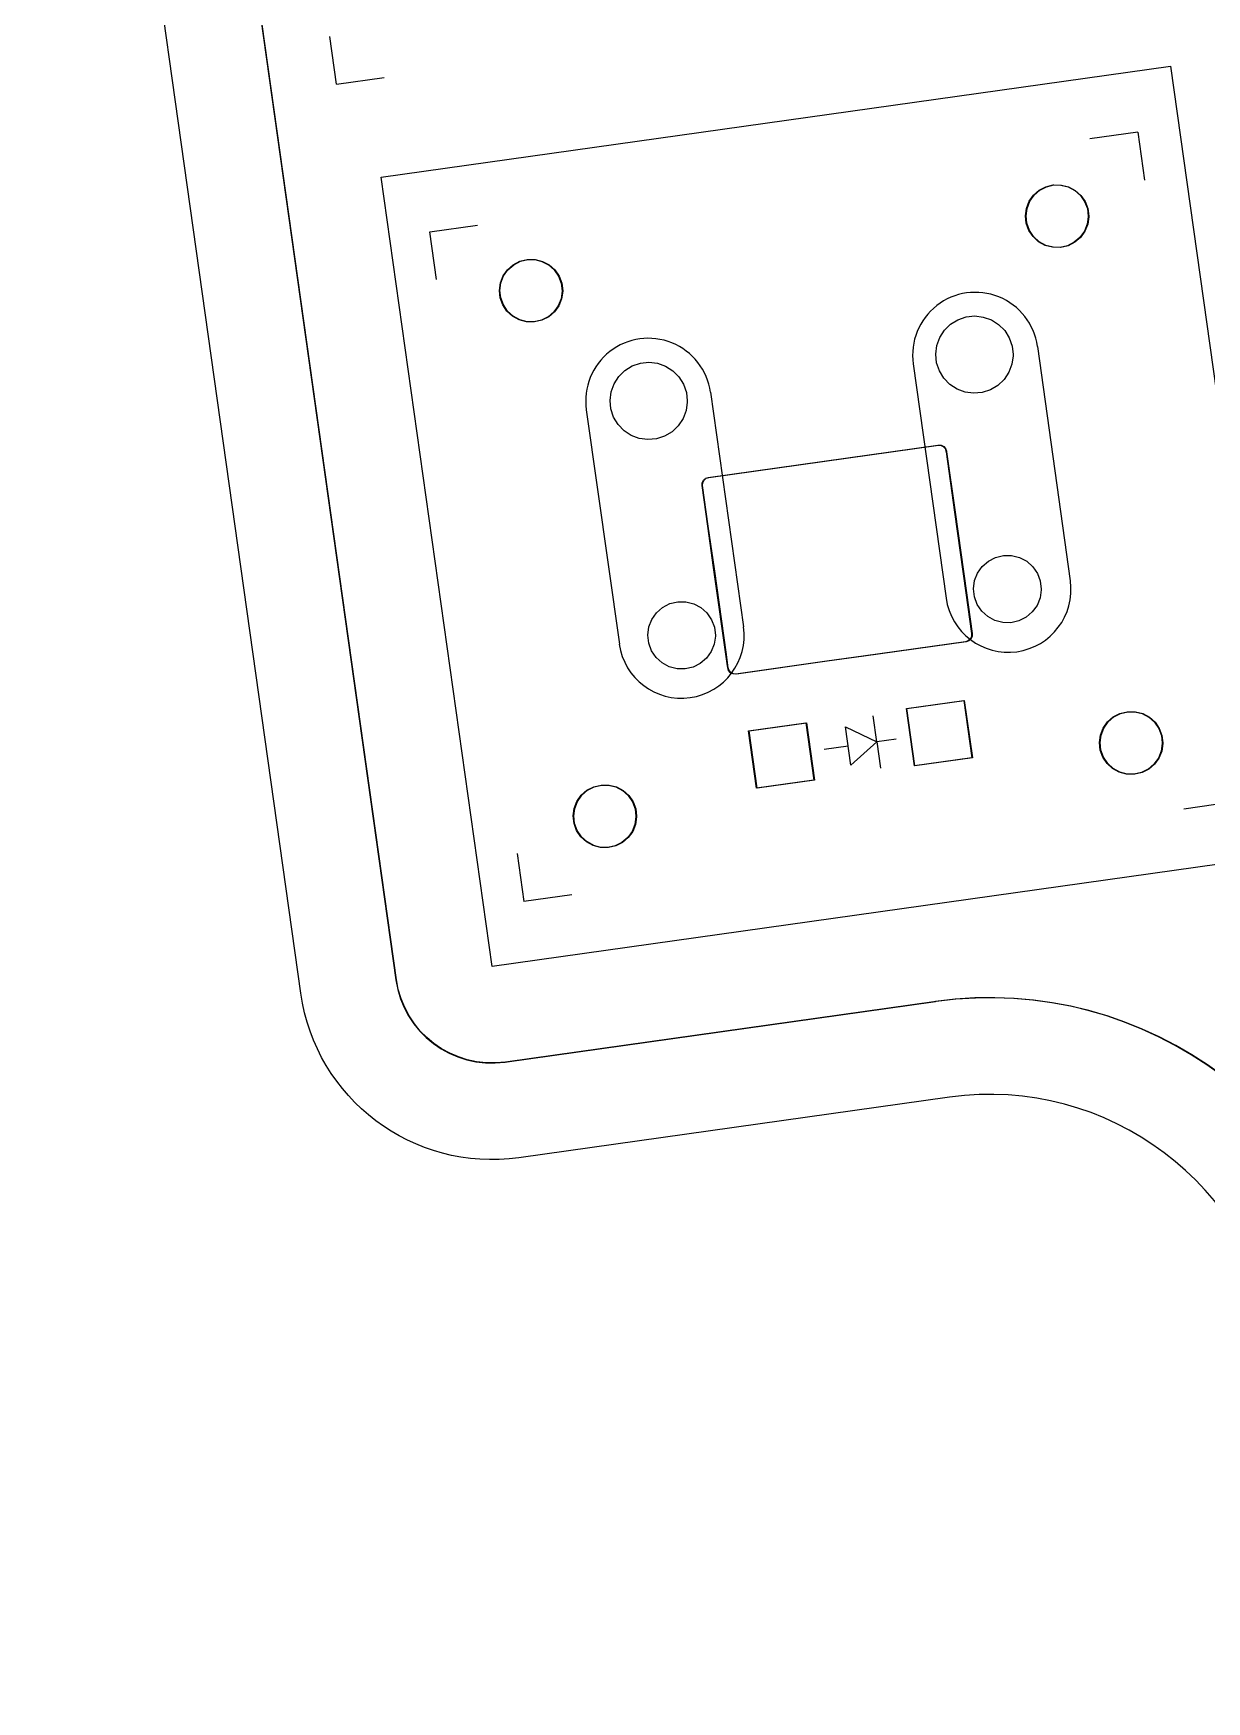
# Model space of a CAD drawing. Header units: inches. Extents: x 5 to 159, y 7 to 116.
# Drawn here: x 5.05 to 29.34, y 29.75 to 64.28 of the extents above; entities that cross this region are included whole.
import ezdxf

# ---------------------------------------------------------------- set-up
doc = ezdxf.new("R2010")
doc.units = ezdxf.units.IN
doc.header["$MEASUREMENT"] = 0
doc.layers.get('0').update_dxf_attribs({"color": 1})
doc.layers.add('KICAD_EXPORT', color=12, linetype='Continuous')
doc.layers.add('OUTLINE_CURVED', color=6, linetype='Continuous')

# ---------------------------------------------------------------- blocks, each defined once
blk = doc.blocks.new('switch')
for p, q in [((79.189, 28.239), (79.191, 23.339)), ((81.787, 28.239), (81.788, 23.34)), ((86.023, 28.239), (86.022, 23.34)), ((88.621, 28.239), (88.619, 23.339))]:
    blk.add_line(p, q)
for centre, start, end in [((80.488, 28.239), 0, 180.0351), ((87.322, 28.239), 359.9649, 180), ((80.489, 23.339), 180.0175, 0.0175), ((87.321, 23.339), 179.9825, 359.9825)]:
    blk.add_arc(centre, 1.299, start, end)

msp = doc.modelspace()

# ---------------------------------------------------------------- linework, layer by layer
at = {"layer": 'KICAD_EXPORT', "linetype": 'Continuous'}
for p, q in [((7.058, 83.808), (12.555, 44.693)), ((11.324, 63.232), (11.185, 64.222)), ((12.252, 61.31), (28.591, 63.606)), ((28.591, 63.606), (30.887, 47.267)), ((11.324, 63.232), (12.314, 63.371)), ((27.913, 62.238), (26.923, 62.099)), ((27.913, 62.238), (28.052, 61.248)), ((14.548, 44.971), (12.252, 61.31)), ((26.012, 61.11), (26.164, 61.146)), ((26.024, 61.11), (26.176, 61.146)), ((26.164, 61.146), (26.32, 61.145)), ((26.176, 61.146), (26.332, 61.145)), ((26.32, 61.145), (26.471, 61.107)), ((26.332, 61.145), (26.483, 61.107)), ((25.609, 60.662), (25.665, 60.808)), ((25.621, 60.662), (25.678, 60.808)), ((25.665, 60.808), (25.755, 60.935)), ((25.678, 60.808), (25.767, 60.935)), ((25.755, 60.935), (25.873, 61.038)), ((25.767, 60.935), (25.885, 61.038)), ((25.873, 61.038), (26.012, 61.11)), ((25.885, 61.038), (26.024, 61.11)), ((26.471, 61.107), (26.609, 61.034)), ((26.483, 61.107), (26.621, 61.034)), ((26.609, 61.034), (26.726, 60.93)), ((26.621, 61.034), (26.738, 60.93)), ((26.726, 60.93), (26.814, 60.802)), ((26.738, 60.93), (26.827, 60.802)), ((26.814, 60.802), (26.87, 60.656)), ((26.827, 60.802), (26.882, 60.656)), ((25.588, 60.507), (25.609, 60.662)), ((25.606, 60.352), (25.588, 60.507)), ((25.601, 60.507), (25.621, 60.662)), ((25.618, 60.352), (25.601, 60.507)), ((26.888, 60.487), (26.866, 60.332)), ((26.87, 60.656), (26.888, 60.501)), ((26.9, 60.487), (26.878, 60.332)), ((26.882, 60.656), (26.901, 60.501)), ((26.888, 60.501), (26.888, 60.487)), ((26.901, 60.501), (26.9, 60.487)), ((13.257, 60.178), (14.247, 60.317)), ((13.396, 59.188), (13.257, 60.178)), ((25.659, 60.205), (25.606, 60.352)), ((25.671, 60.205), (25.618, 60.352)), ((25.746, 60.076), (25.659, 60.205)), ((25.758, 60.076), (25.671, 60.205)), ((26.808, 60.187), (26.717, 60.061)), ((26.82, 60.187), (26.729, 60.061)), ((26.866, 60.332), (26.808, 60.187)), ((26.878, 60.332), (26.82, 60.187)), ((25.862, 59.971), (25.746, 60.076)), ((25.874, 59.971), (25.758, 60.076)), ((25.999, 59.896), (25.862, 59.971)), ((26.011, 59.896), (25.874, 59.971)), ((26.15, 59.857), (25.999, 59.896)), ((26.162, 59.857), (26.011, 59.896)), ((26.306, 59.854), (26.15, 59.857)), ((26.318, 59.854), (26.162, 59.857)), ((26.459, 59.889), (26.306, 59.854)), ((26.471, 59.889), (26.318, 59.854)), ((26.598, 59.959), (26.459, 59.889)), ((26.61, 59.959), (26.471, 59.889)), ((26.717, 60.061), (26.598, 59.959)), ((26.729, 60.061), (26.61, 59.959)), ((14.864, 59.392), (14.982, 59.495)), ((14.876, 59.392), (14.994, 59.495)), ((14.982, 59.495), (15.121, 59.567)), ((14.994, 59.495), (15.133, 59.567)), ((15.121, 59.567), (15.272, 59.603)), ((15.133, 59.567), (15.285, 59.603)), ((15.272, 59.603), (15.429, 59.602)), ((15.285, 59.603), (15.441, 59.602)), ((15.429, 59.602), (15.58, 59.564)), ((15.441, 59.602), (15.592, 59.564)), ((15.58, 59.564), (15.718, 59.491)), ((15.592, 59.564), (15.73, 59.491)), ((15.718, 59.491), (15.835, 59.387)), ((15.73, 59.491), (15.847, 59.387)), ((14.697, 58.964), (14.718, 59.119)), ((14.709, 58.964), (14.73, 59.119)), ((14.718, 59.119), (14.774, 59.265)), ((14.73, 59.119), (14.786, 59.265)), ((14.774, 59.265), (14.864, 59.392)), ((14.786, 59.265), (14.876, 59.392)), ((15.835, 59.387), (15.923, 59.259)), ((15.847, 59.387), (15.935, 59.259)), ((15.923, 59.259), (15.978, 59.112)), ((15.935, 59.259), (15.991, 59.112)), ((15.978, 59.112), (15.997, 58.957)), ((15.991, 59.112), (16.009, 58.957)), ((14.714, 58.809), (14.697, 58.964)), ((14.726, 58.809), (14.709, 58.964)), ((14.768, 58.662), (14.714, 58.809)), ((14.78, 58.662), (14.726, 58.809)), ((15.975, 58.789), (15.917, 58.644)), ((15.987, 58.789), (15.929, 58.644)), ((15.997, 58.944), (15.975, 58.789)), ((16.009, 58.944), (15.987, 58.789)), ((15.997, 58.957), (15.997, 58.944)), ((16.009, 58.957), (16.009, 58.944)), ((14.855, 58.533), (14.768, 58.662)), ((14.867, 58.533), (14.78, 58.662)), ((14.971, 58.428), (14.855, 58.533)), ((14.983, 58.428), (14.867, 58.533)), ((15.108, 58.353), (14.971, 58.428)), ((15.12, 58.353), (14.983, 58.428)), ((15.707, 58.416), (15.567, 58.346)), ((15.719, 58.416), (15.579, 58.346)), ((15.826, 58.517), (15.707, 58.416)), ((15.838, 58.517), (15.719, 58.416)), ((15.917, 58.644), (15.826, 58.517)), ((15.929, 58.644), (15.838, 58.517)), ((24.192, 58.357), (24.361, 58.415)), ((24.361, 58.415), (24.538, 58.434)), ((24.538, 58.434), (24.715, 58.412)), ((24.715, 58.412), (24.884, 58.353)), ((15.259, 58.313), (15.108, 58.353)), ((15.271, 58.313), (15.12, 58.353)), ((15.415, 58.311), (15.259, 58.313)), ((15.427, 58.311), (15.271, 58.313)), ((15.567, 58.346), (15.415, 58.311)), ((15.579, 58.346), (15.427, 58.311)), ((23.816, 57.989), (23.913, 58.139)), ((23.913, 58.139), (24.04, 58.264)), ((24.04, 58.264), (24.192, 58.357)), ((24.884, 58.353), (25.034, 58.257)), ((25.034, 58.257), (25.16, 58.13)), ((25.16, 58.13), (25.254, 57.979)), ((23.733, 57.645), (23.755, 57.822)), ((23.755, 57.822), (23.816, 57.989)), ((25.254, 57.979), (25.313, 57.811)), ((25.313, 57.811), (25.333, 57.634)), ((17.296, 57.305), (17.448, 57.399)), ((17.448, 57.399), (17.617, 57.456)), ((17.617, 57.456), (17.794, 57.475)), ((17.794, 57.475), (17.971, 57.454)), ((17.971, 57.454), (18.139, 57.394)), ((18.139, 57.394), (18.29, 57.298)), ((23.75, 57.467), (23.733, 57.645)), ((23.807, 57.298), (23.75, 57.467)), ((25.308, 57.435), (25.244, 57.268)), ((25.333, 57.611), (25.308, 57.435)), ((25.333, 57.634), (25.333, 57.611)), ((17.011, 56.863), (17.072, 57.031)), ((17.072, 57.031), (17.169, 57.181)), ((17.169, 57.181), (17.296, 57.305)), ((18.29, 57.298), (18.415, 57.172)), ((18.415, 57.172), (18.51, 57.021)), ((18.51, 57.021), (18.569, 56.852)), ((23.899, 57.145), (23.807, 57.298)), ((24.023, 57.017), (23.899, 57.145)), ((24.172, 56.919), (24.023, 57.017)), ((25.016, 56.996), (24.863, 56.905)), ((25.146, 57.119), (25.016, 56.996)), ((25.244, 57.268), (25.146, 57.119)), ((16.989, 56.686), (17.011, 56.863)), ((17.006, 56.509), (16.989, 56.686)), ((18.588, 56.653), (18.563, 56.476)), ((18.569, 56.852), (18.588, 56.675)), ((18.588, 56.675), (18.588, 56.653)), ((24.339, 56.857), (24.172, 56.919)), ((24.516, 56.834), (24.339, 56.857)), ((24.694, 56.85), (24.516, 56.834)), ((24.863, 56.905), (24.694, 56.85)), ((17.062, 56.339), (17.006, 56.509)), ((17.155, 56.187), (17.062, 56.339)), ((18.5, 56.309), (18.401, 56.161)), ((18.563, 56.476), (18.5, 56.309)), ((17.279, 56.059), (17.155, 56.187)), ((17.428, 55.961), (17.279, 56.059)), ((17.595, 55.899), (17.428, 55.961)), ((18.119, 55.946), (17.949, 55.891)), ((18.272, 56.038), (18.119, 55.946)), ((18.401, 56.161), (18.272, 56.038)), ((17.772, 55.875), (17.595, 55.899)), ((17.949, 55.891), (17.772, 55.875)), ((19.021, 55.093), (23.774, 55.761)), ((19.033, 55.093), (23.786, 55.761)), ((23.774, 55.761), (23.832, 55.758)), ((23.786, 55.761), (23.845, 55.758)), ((23.832, 55.758), (23.885, 55.733)), ((23.845, 55.758), (23.897, 55.733)), ((23.885, 55.733), (23.924, 55.689)), ((23.897, 55.733), (23.936, 55.689)), ((23.924, 55.689), (23.943, 55.634)), ((23.936, 55.689), (23.956, 55.634)), ((23.943, 55.634), (23.945, 55.621)), ((23.945, 55.621), (23.945, 55.621)), ((23.945, 55.621), (24.12, 54.376)), ((23.956, 55.634), (23.957, 55.621)), ((23.957, 55.621), (23.957, 55.621)), ((23.957, 55.621), (24.132, 54.376)), ((18.893, 54.924), (18.896, 54.982)), ((19.011, 54.082), (18.893, 54.924)), ((18.896, 54.982), (18.922, 55.035)), ((18.905, 54.924), (18.908, 54.982)), ((19.023, 54.082), (18.905, 54.924)), ((18.908, 54.982), (18.934, 55.035)), ((18.922, 55.035), (18.955, 55.064)), ((18.934, 55.035), (18.967, 55.064)), ((18.955, 55.064), (18.965, 55.074)), ((18.965, 55.074), (19.021, 55.093)), ((18.967, 55.064), (18.978, 55.074)), ((18.978, 55.074), (19.033, 55.093)), ((24.12, 54.376), (24.356, 52.7)), ((24.132, 54.376), (24.368, 52.7)), ((19.131, 53.23), (19.011, 54.082)), ((19.011, 54.082), (19.011, 54.082)), ((19.148, 53.199), (19.023, 54.082)), ((19.023, 54.082), (19.023, 54.082)), ((19.411, 51.24), (19.131, 53.23)), ((19.397, 51.425), (19.148, 53.199)), ((24.598, 53.112), (24.695, 53.25)), ((24.695, 53.25), (24.821, 53.36)), ((24.821, 53.36), (24.971, 53.437)), ((24.971, 53.437), (25.134, 53.477)), ((25.134, 53.477), (25.302, 53.476)), ((25.302, 53.476), (25.466, 53.435)), ((25.466, 53.435), (25.614, 53.356)), ((25.614, 53.356), (25.74, 53.244)), ((25.74, 53.244), (25.835, 53.106)), ((24.515, 52.789), (24.537, 52.955)), ((24.537, 52.955), (24.598, 53.112)), ((25.835, 53.106), (25.895, 52.948)), ((25.895, 52.948), (25.915, 52.781)), ((18.226, 52.479), (18.39, 52.518)), ((18.39, 52.518), (18.558, 52.517)), ((18.558, 52.517), (18.721, 52.476)), ((24.356, 52.7), (24.474, 51.859)), ((24.368, 52.7), (24.486, 51.859)), ((24.533, 52.621), (24.515, 52.789)), ((24.591, 52.464), (24.533, 52.621)), ((25.891, 52.6), (25.828, 52.444)), ((25.915, 52.767), (25.891, 52.6)), ((25.915, 52.781), (25.915, 52.767)), ((17.792, 51.997), (17.854, 52.154)), ((17.854, 52.154), (17.95, 52.291)), ((17.95, 52.291), (18.077, 52.402)), ((18.077, 52.402), (18.226, 52.479)), ((18.721, 52.476), (18.87, 52.398)), ((18.87, 52.398), (18.996, 52.286)), ((18.996, 52.286), (19.091, 52.147)), ((19.091, 52.147), (19.15, 51.99)), ((24.685, 52.324), (24.591, 52.464)), ((24.809, 52.211), (24.685, 52.324)), ((24.957, 52.131), (24.809, 52.211)), ((25.602, 52.198), (25.452, 52.123)), ((25.73, 52.308), (25.602, 52.198)), ((25.828, 52.444), (25.73, 52.308)), ((17.77, 51.83), (17.792, 51.997)), ((17.789, 51.663), (17.77, 51.83)), ((19.17, 51.808), (19.147, 51.642)), ((19.15, 51.99), (19.17, 51.823)), ((19.17, 51.823), (19.17, 51.808)), ((24.471, 51.8), (24.445, 51.747)), ((24.483, 51.8), (24.457, 51.747)), ((24.474, 51.859), (24.471, 51.8)), ((24.486, 51.859), (24.483, 51.8)), ((25.12, 52.088), (24.957, 52.131)), ((25.288, 52.085), (25.12, 52.088)), ((25.452, 52.123), (25.288, 52.085)), ((17.847, 51.505), (17.789, 51.663)), ((17.941, 51.366), (17.847, 51.505)), ((19.084, 51.486), (18.986, 51.349)), ((19.147, 51.642), (19.084, 51.486)), ((24.346, 51.689), (22.229, 51.392)), ((24.358, 51.689), (22.242, 51.392)), ((24.401, 51.708), (24.346, 51.689)), ((24.414, 51.708), (24.358, 51.689)), ((24.445, 51.747), (24.401, 51.708)), ((24.457, 51.747), (24.414, 51.708)), ((24.445, 51.747), (24.445, 51.747)), ((24.457, 51.747), (24.457, 51.747)), ((18.065, 51.252), (17.941, 51.366)), ((18.213, 51.172), (18.065, 51.252)), ((18.375, 51.129), (18.213, 51.172)), ((18.544, 51.127), (18.375, 51.129)), ((18.708, 51.164), (18.544, 51.127)), ((18.858, 51.24), (18.708, 51.164)), ((18.986, 51.349), (18.858, 51.24)), ((19.436, 51.149), (19.397, 51.425)), ((19.424, 51.149), (19.411, 51.24)), ((19.443, 51.094), (19.424, 51.149)), ((19.455, 51.094), (19.436, 51.149)), ((21.474, 51.286), (19.593, 51.021)), ((21.487, 51.286), (19.605, 51.021)), ((22.229, 51.392), (21.474, 51.286)), ((21.474, 51.286), (21.474, 51.286)), ((22.242, 51.392), (21.487, 51.286)), ((21.487, 51.286), (21.487, 51.286)), ((19.482, 51.05), (19.443, 51.094)), ((19.494, 51.05), (19.455, 51.094)), ((19.535, 51.024), (19.482, 51.05)), ((19.547, 51.024), (19.494, 51.05)), ((19.593, 51.021), (19.535, 51.024)), ((19.605, 51.021), (19.547, 51.024)), ((23.123, 50.307), (24.311, 50.474)), ((23.135, 50.307), (24.323, 50.474)), ((24.311, 50.474), (24.478, 49.286)), ((24.323, 50.474), (24.49, 49.286)), ((22.513, 49.616), (22.436, 50.16)), ((23.29, 49.119), (23.123, 50.307)), ((23.302, 49.119), (23.135, 50.307)), ((27.288, 50.031), (27.406, 50.133)), ((27.3, 50.031), (27.418, 50.133)), ((27.406, 50.133), (27.544, 50.205)), ((27.418, 50.133), (27.557, 50.205)), ((27.544, 50.205), (27.696, 50.241)), ((27.557, 50.205), (27.708, 50.241)), ((27.696, 50.241), (27.852, 50.24)), ((27.708, 50.241), (27.865, 50.24)), ((27.852, 50.24), (28.004, 50.202)), ((27.865, 50.24), (28.016, 50.202)), ((28.004, 50.202), (28.142, 50.129)), ((28.016, 50.202), (28.154, 50.129)), ((28.142, 50.129), (28.259, 50.025)), ((28.154, 50.129), (28.271, 50.025)), ((19.855, 49.848), (21.043, 50.015)), ((20.022, 48.66), (19.855, 49.848)), ((19.867, 49.848), (21.055, 50.015)), ((20.034, 48.66), (19.867, 49.848)), ((21.043, 50.015), (21.21, 48.827)), ((21.055, 50.015), (21.222, 48.827)), ((21.974, 49.136), (21.863, 49.928)), ((21.863, 49.928), (22.513, 49.616)), ((27.121, 49.602), (27.141, 49.757)), ((27.133, 49.602), (27.154, 49.757)), ((27.141, 49.757), (27.198, 49.903)), ((27.154, 49.757), (27.21, 49.903)), ((27.198, 49.903), (27.288, 50.031)), ((27.21, 49.903), (27.3, 50.031)), ((28.259, 50.025), (28.347, 49.897)), ((28.271, 50.025), (28.359, 49.897)), ((28.347, 49.897), (28.402, 49.751)), ((28.359, 49.897), (28.414, 49.751)), ((28.402, 49.751), (28.421, 49.596)), ((28.414, 49.751), (28.433, 49.596)), ((21.919, 49.532), (21.424, 49.463)), ((22.513, 49.616), (21.974, 49.136)), ((22.909, 49.671), (22.513, 49.616)), ((22.513, 49.616), (22.589, 49.071)), ((27.138, 49.447), (27.121, 49.602)), ((27.15, 49.447), (27.133, 49.602)), ((27.192, 49.301), (27.138, 49.447)), ((27.204, 49.301), (27.15, 49.447)), ((28.399, 49.427), (28.341, 49.282)), ((28.411, 49.427), (28.353, 49.282)), ((28.421, 49.582), (28.399, 49.427)), ((28.433, 49.582), (28.411, 49.427)), ((28.421, 49.596), (28.421, 49.582)), ((28.433, 49.596), (28.433, 49.582)), ((24.478, 49.286), (23.29, 49.119)), ((24.49, 49.286), (23.302, 49.119)), ((27.279, 49.171), (27.192, 49.301)), ((27.291, 49.171), (27.204, 49.301)), ((27.394, 49.066), (27.279, 49.171)), ((27.407, 49.066), (27.291, 49.171)), ((27.532, 48.991), (27.394, 49.066)), ((27.544, 48.991), (27.407, 49.066)), ((28.131, 49.054), (27.991, 48.984)), ((28.143, 49.054), (28.003, 48.984)), ((28.249, 49.156), (28.131, 49.054)), ((28.262, 49.156), (28.143, 49.054)), ((28.341, 49.282), (28.249, 49.156)), ((28.353, 49.282), (28.262, 49.156)), ((16.65, 48.686), (16.802, 48.723)), ((16.662, 48.686), (16.814, 48.723)), ((16.802, 48.723), (16.958, 48.722)), ((16.814, 48.723), (16.97, 48.722)), ((16.958, 48.722), (17.109, 48.684)), ((16.97, 48.722), (17.121, 48.684)), ((21.21, 48.827), (20.022, 48.66)), ((21.222, 48.827), (20.034, 48.66)), ((27.683, 48.952), (27.532, 48.991)), ((27.695, 48.952), (27.544, 48.991)), ((27.839, 48.949), (27.683, 48.952)), ((27.851, 48.949), (27.695, 48.952)), ((27.991, 48.984), (27.839, 48.949)), ((28.003, 48.984), (27.851, 48.949)), ((16.247, 48.239), (16.303, 48.384)), ((16.259, 48.239), (16.316, 48.384)), ((16.303, 48.384), (16.393, 48.512)), ((16.316, 48.384), (16.405, 48.512)), ((16.393, 48.512), (16.511, 48.615)), ((16.405, 48.512), (16.523, 48.615)), ((16.511, 48.615), (16.65, 48.686)), ((16.523, 48.615), (16.662, 48.686)), ((17.109, 48.684), (17.247, 48.611)), ((17.121, 48.684), (17.259, 48.611)), ((17.247, 48.611), (17.364, 48.507)), ((17.259, 48.611), (17.376, 48.507)), ((17.364, 48.507), (17.452, 48.378)), ((17.376, 48.507), (17.465, 48.378)), ((17.452, 48.378), (17.508, 48.232)), ((17.465, 48.378), (17.52, 48.232)), ((28.871, 48.235), (29.861, 48.375)), ((16.226, 48.084), (16.247, 48.239)), ((16.243, 47.928), (16.226, 48.084)), ((16.239, 48.084), (16.259, 48.239)), ((16.256, 47.928), (16.239, 48.084)), ((17.526, 48.063), (17.504, 47.909)), ((17.508, 48.232), (17.526, 48.077)), ((17.538, 48.063), (17.516, 47.909)), ((17.52, 48.232), (17.538, 48.077)), ((17.526, 48.077), (17.526, 48.063)), ((17.538, 48.077), (17.538, 48.063)), ((16.297, 47.782), (16.243, 47.928)), ((16.309, 47.782), (16.256, 47.928)), ((16.384, 47.652), (16.297, 47.782)), ((16.396, 47.652), (16.309, 47.782)), ((17.446, 47.764), (17.355, 47.637)), ((17.458, 47.764), (17.367, 47.637)), ((17.504, 47.909), (17.446, 47.764)), ((17.516, 47.909), (17.458, 47.764)), ((16.5, 47.547), (16.384, 47.652)), ((16.512, 47.547), (16.396, 47.652)), ((16.637, 47.473), (16.5, 47.547)), ((16.649, 47.473), (16.512, 47.547)), ((16.788, 47.433), (16.637, 47.473)), ((16.8, 47.433), (16.649, 47.473)), ((16.944, 47.43), (16.788, 47.433)), ((16.956, 47.43), (16.8, 47.433)), ((17.096, 47.465), (16.944, 47.43)), ((17.109, 47.465), (16.956, 47.43)), ((17.236, 47.536), (17.096, 47.465)), ((17.248, 47.536), (17.109, 47.465)), ((17.355, 47.637), (17.236, 47.536)), ((17.367, 47.637), (17.248, 47.536)), ((30.887, 47.267), (14.548, 44.971)), ((15.066, 47.305), (15.205, 46.315)), ((16.196, 46.454), (15.205, 46.315)), ((14.814, 42.991), (23.727, 44.243))]:
    msp.add_line(p, q, dxfattribs=at)
at = {"layer": 'KICAD_EXPORT'}
for centre, radius, start, end in [((14.536, 44.971), 2, 188.001, 277.9992), ((24.84, 36.321), 8, 7.9996, 97.9988)]:
    msp.add_arc(centre, radius, start, end, dxfattribs=at)
at = {"layer": 'OUTLINE_CURVED'}
for points in [[(87.662, 37.07), (35.867, 29.791, -0.414214), (31.35, 33.195), (30.793, 37.156, 0.414208), (24.017, 42.262), (15.104, 41.01, -0.414208), (10.586, 44.414), (5.089, 83.53, -0.414214), (8.493, 88.047), (41.511, 92.687, 0.393912), (44.945, 96.928), (44.541, 102.695, -0.414214), (48.252, 106.964), (64.813, 108.122, 0.39391), (66.673, 110.117), (66.673, 112.125, -0.414214), (70.673, 116.125)], [(87.383, 39.051), (35.589, 31.772, -0.414214), (33.33, 33.474), (32.774, 37.434, 0.414208), (23.738, 44.243), (14.826, 42.99, -0.414208), (12.567, 44.693), (7.07, 83.808, -0.414214), (8.772, 86.067), (41.789, 90.707, 0.393912), (46.94, 97.067), (46.536, 102.834, -0.414214), (48.392, 104.969), (64.952, 106.127, 0.39391), (68.673, 110.117), (68.673, 112.125, -0.414214), (70.673, 114.125)]]:
    msp.add_lwpolyline(points, format="xyb", dxfattribs=at)

# ---------------------------------------------------------------- block references
at = {"rotation": 7.999818043628953}
msp.add_blockref('switch', (-57.991, 17.507), dxfattribs=at)

doc.saveas('drawing.dxf')
